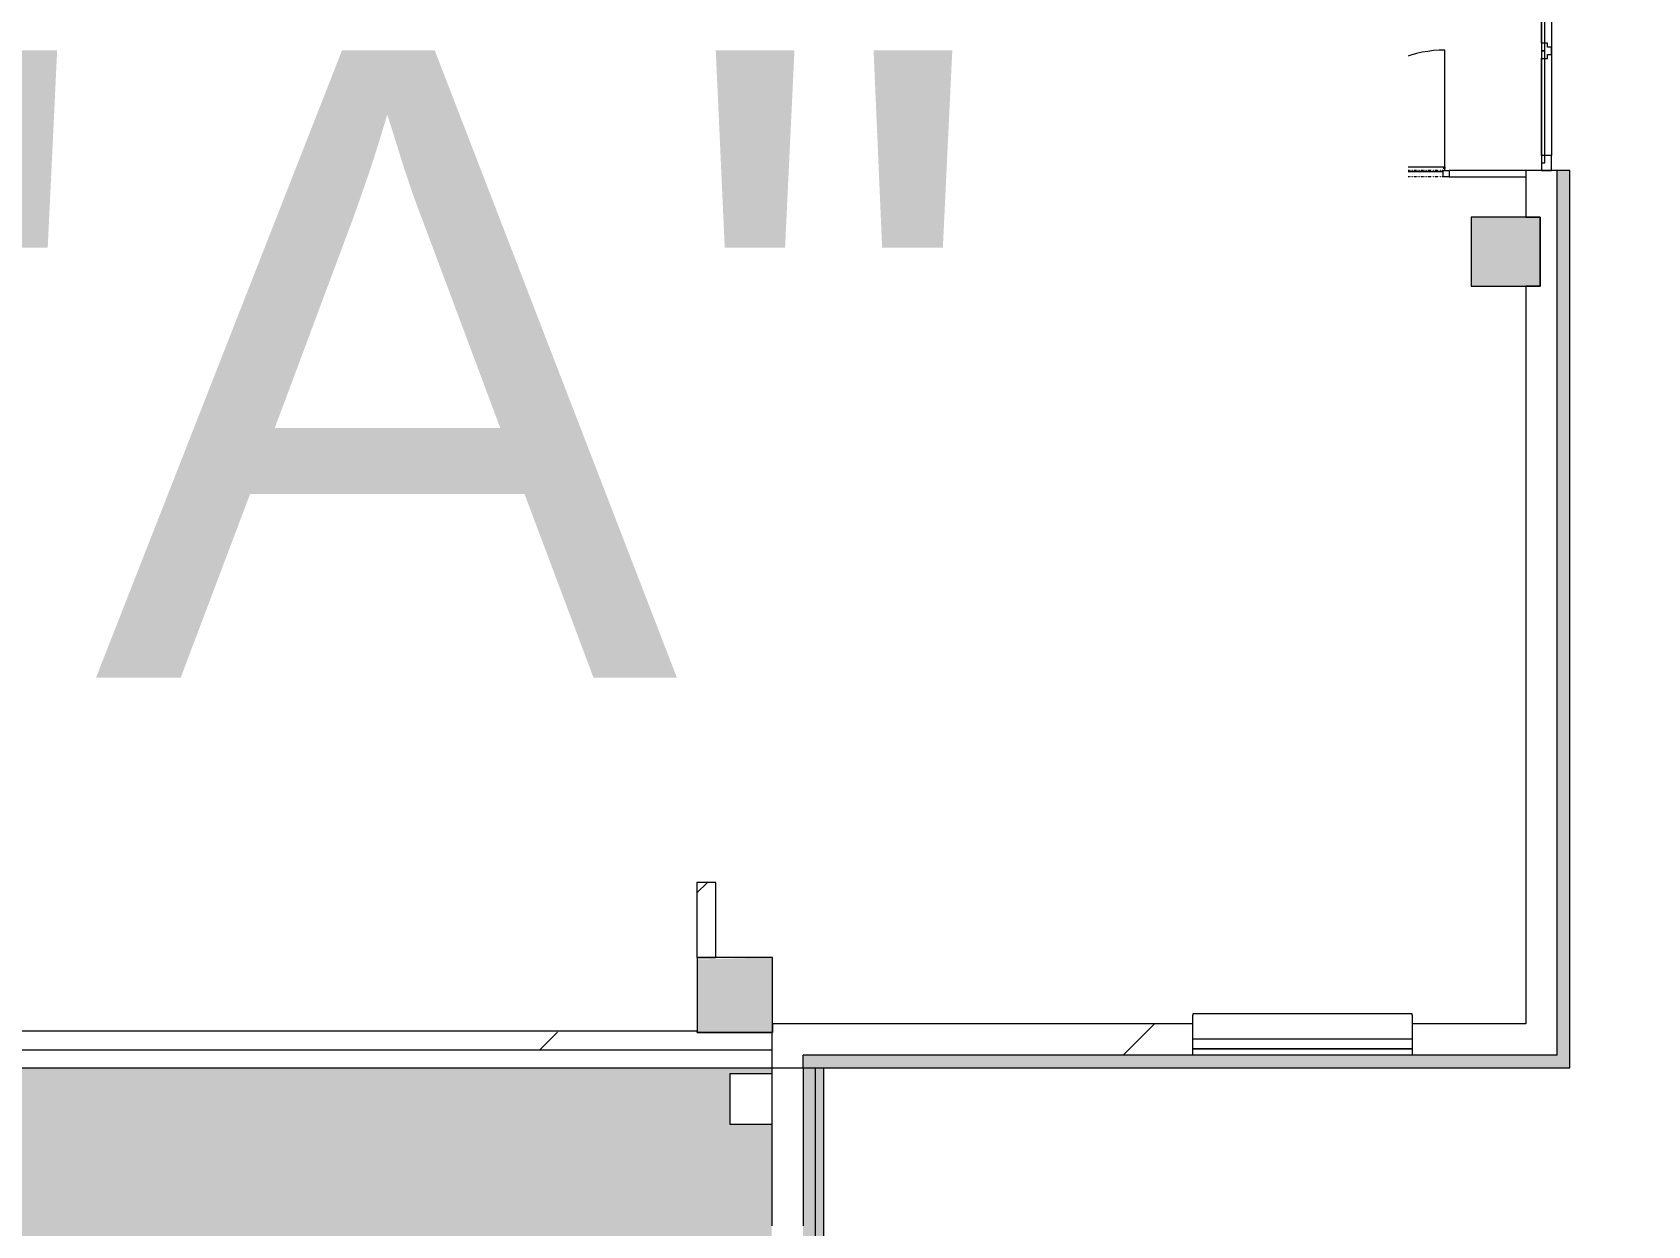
# Model space of a CAD drawing. Header units: millimetres. Extents: x 46521 to 257780, y -45352 to 20466.
# Drawn here: x 145422 to 158302, y -5496 to 4021 of the extents above; entities that cross this region are included whole.
import ezdxf

# ---------------------------------------------------------------- set-up
doc = ezdxf.new("R2010")
doc.units = ezdxf.units.MM
doc.linetypes.add('Čerchovaná se dvěma tečkami', pattern=[2.59, 1, -0.53, 0, -0.53, 0, -0.53])
for name, color, linetype, lineweight in [('A-DETL-GENF', 92, 'Continuous', 13), ('A-DETL-THIN', 151, 'Continuous', 13), ('A-DOOR', 31, 'Continuous', 13), ('A-DOOR-FRAM', 31, 'Continuous', 25), ('A-GENM', 13, 'Continuous', 13), ('A-GLAZ', 151, 'Continuous', 13), ('A-GLAZ-CURT', 52, 'Continuous', 13), ('A-GLAZ-CWMG', 51, 'Continuous', 13), ('A-WALL', 113, 'Continuous', 13), ('A-WALL-PATT', 111, 'Continuous', 35), ('G-ANNO-TEXT', 231, 'Continuous', 9), ('S-COLS', 52, 'Continuous', 13)]:
    doc.layers.add(name, color=color, linetype=linetype, lineweight=lineweight)
doc.styles.add('Arial_3', font='arial.ttf', dxfattribs={"height": 5000})
pattern_1 = [(45, (128107, 0), (-7184.2, 7184.2), []), (45, (130981, -3e-12), (-7184, 7184), []), (45, (136728, -7e-12), (-4310.5, 10058), [4064, -2032, 67, -1965])]
pattern_2 = [(45, (128107, 0), (-4242.6, 4242.6), [])]

# ---------------------------------------------------------------- blocks, each defined once
blk = doc.blocks.new('OKNO_2k_ - OKNO_2k_1750 x 1750-1963735-Mapka _ závislý 8')
at = {"layer": 'A-GLAZ', "lineweight": 9}
for p, q in [((-875, 5), (875, 5)), ((-875, -75), (-875, 5)), ((875, 5), (875, -75)), ((-875, -75), (875, -75)), ((-875, -126), (-875, -75)), ((875, -75), (-875, -75)), ((875, -126), (-875, -126)), ((875, -75), (875, -126))]:
    blk.add_line(p, q, dxfattribs=at)
blk = doc.blocks.new('ST_panel_sklo - ST_panel_sklo-2042904-Mapka _ závislý 8')
at = {"layer": 'A-GLAZ-CURT', "lineweight": 9}
for p, q in [((447, 0), (-447, 0)), ((-447, 0), (-447, -28)), ((447, -28), (447, 0)), ((-447, -28), (447, -28))]:
    blk.add_line(p, q, dxfattribs=at)
blk = doc.blocks.new('ST_panel_sklo - ST_panel_sklo-1403568-Mapka _ závislý 8')
at = {"layer": 'A-GLAZ-CURT', "lineweight": 9}
for p, q in [((500, 0), (-500, 0)), ((-500, 0), (-500, -28)), ((500, -28), (500, 0)), ((-500, -28), (500, -28))]:
    blk.add_line(p, q, dxfattribs=at)
blk = doc.blocks.new('Betonový čtvercový sloup - 400 x 400-1924024-Mapka _ závislý 8')
at = {"layer": 'S-COLS', "lineweight": 9}
h = blk.add_hatch(dxfattribs=at)
h.set_pattern_fill('FP_172', color=256, style=0, pattern_type=2)
h.set_pattern_definition([(45, (-22985, -2326), (-7184, 7184), []), (45, (-20112, -2326), (-7184, 7184), []), (45, (-14364, -2326), (-4310.5, 10058), [4064, -2032, 67, -1965])])
h.paths.add_polyline_path([(-200, -200), (200, -200), (200, 200), (-200, 200)])
for p, q in [((200, 200), (-200, 200)), ((-200, 200), (-200, -200)), ((200, -200), (200, 200)), ((-200, -200), (200, -200))]:
    blk.add_line(p, q, dxfattribs=at)
blk = doc.blocks.new('Rectangular Mullion - Rectangular Mullion-Loc wall 49 Bottom 120mm 02-2042903-Mapka _ závislý 8')
at = {"layer": 'A-GLAZ-CWMG', "lineweight": 9}
for p, q in [((29427, 3873), (29427, 3039)), ((29347, 3813), (29347, 3039))]:
    blk.add_line(p, q, dxfattribs=at)
blk = doc.blocks.new('Rectangular Mullion - Rectangular Mullion-Loc wall 49 Bottom 120mm 02-1403882-Mapka _ závislý 8')
at = {"layer": 'A-GLAZ-CWMG', "lineweight": 9}
for p, q in [((29347, 5813), (29347, 4933)), ((29427, 5873), (29427, 4873))]:
    blk.add_line(p, q, dxfattribs=at)
blk = doc.blocks.new('Rectangular Mullion - Rectangular Mullion-Loc wall 49 Bottom 120mm 02-2036990-Mapka _ závislý 8')
at = {"layer": 'A-GLAZ-CWMG', "lineweight": 9}
for p, q in [((0, 79), (-120, 79)), ((-120, 79), (-120, -1)), ((0, -1), (0, 79)), ((-120, -1), (0, -1))]:
    blk.add_line(p, q, dxfattribs=at)
blk = doc.blocks.new('Rectangular Mullion - Rectangular Mullion-Loc wall 49 Bottom 120mm-V169-Mapka _ závislý 8')
at = {"layer": 'A-GLAZ-CWMG', "lineweight": 9}
for p, q in [((-60, -1), (-60, 49)), ((-60, 49), (-30, 49)), ((-30, 49), (-30, 79)), ((-30, 79), (30, 79)), ((30, 79), (30, 49)), ((30, 49), (60, 49)), ((60, 49), (60, -1)), ((60, -1), (-60, -1))]:
    blk.add_line(p, q, dxfattribs=at)
blk = doc.blocks.new('parapet s nosem_vnitní - parapet s nosem_vnitní-1550233-Mapka _ závislý 8')
at = {"layer": 'A-GENM', "lineweight": 9}
for p, q in [((875, 200), (-875, 200)), ((-875, 200), (-875, 190)), ((875, 200), (-875, 200)), ((-875, 0), (-875, 190)), ((875, 190), (875, 200)), ((875, 190), (875, 0))]:
    blk.add_line(p, q, dxfattribs=at)
blk = doc.blocks.new('DVERE_1k_oblozka - DD03_01_800x1970_koupelna-2042788-Mapka _ závislý 8')
at = {"layer": 'A-DOOR', "lineweight": 9}
for p, q in [((0, -78), (0, 922)), ((-415, 22), (-415, 882)), ((-400, 22), (-450, 22)), ((-450, 22), (-450, -28)), ((415, 52), (-415, 52)), ((-415, 52), (-415, 37)), ((-415, 37), (-400, 37)), ((-400, -28), (-400, 22)), ((-400, 12), (400, 12)), ((305, 52), (-305, 52)), ((400, 37), (415, 37)), ((450, 22), (400, 22)), ((400, 22), (400, -28)), ((415, 37), (415, 52)), ((415, 52), (415, 22)), ((450, -28), (450, 22)), ((-450, -28), (-400, -28)), ((400, -28), (450, -28))]:
    blk.add_line(p, q, dxfattribs=at)
at = {"layer": 'A-DOOR', "linetype": 'Čerchovaná se dvěma tečkami', "lineweight": 9}
for p, q in [((-400, 22), (400, 22)), ((-400, -28), (400, -28))]:
    blk.add_line(p, q, dxfattribs=at)
at = {"layer": 'A-DOOR', "lineweight": 9}
blk.add_arc((-415, 52), 830, 360, 90, dxfattribs=at)
at = {"layer": 'A-DOOR-FRAM', "lineweight": 9}
for p, q in [((-400, 22), (-450, 22)), ((-400, -28), (-400, 22)), ((400, 22), (400, -28)), ((400, 22), (450, 22)), ((-450, -28), (-400, -28)), ((450, -28), (400, -28))]:
    blk.add_line(p, q, dxfattribs=at)
blk = doc.blocks.new('DVERE_1k_oblozka - DD03_01_900x1970-2043994-Mapka _ závislý 8')
at = {"layer": 'A-DOOR', "lineweight": 9}
for p, q in [((-500, 28), (-450, 28)), ((-500, -22), (-500, 28)), ((-450, 28), (-450, -22)), ((0, 78), (0, -1022)), ((450, 28), (500, 28)), ((450, -22), (450, 28)), ((500, 28), (500, -22)), ((-450, -22), (-500, -22)), ((-465, -22), (-465, -982)), ((-465, -37), (-450, -37)), ((-465, -52), (-465, -37)), ((465, -52), (-465, -52)), ((-450, -12), (450, -12)), ((355, -52), (-355, -52)), ((500, -22), (450, -22)), ((450, -37), (465, -37)), ((465, -52), (465, -22)), ((465, -37), (465, -52))]:
    blk.add_line(p, q, dxfattribs=at)
at = {"layer": 'A-DOOR', "linetype": 'Čerchovaná se dvěma tečkami', "lineweight": 9}
for p, q in [((-450, 28), (450, 28)), ((-450, -22), (450, -22))]:
    blk.add_line(p, q, dxfattribs=at)
at = {"layer": 'A-DOOR', "lineweight": 9}
blk.add_arc((-465, -52), 930, 270, 0, dxfattribs=at)
at = {"layer": 'A-DOOR-FRAM', "lineweight": 9}
for p, q in [((-500, 28), (-450, 28)), ((-450, 28), (-450, -22)), ((450, -22), (450, 28)), ((500, 28), (450, 28)), ((-450, -22), (-500, -22)), ((450, -22), (500, -22))]:
    blk.add_line(p, q, dxfattribs=at)

msp = doc.modelspace()

# ---------------------------------------------------------------- hatches: boundary and pattern name
at = {"layer": 'A-DETL-GENF', "lineweight": 9}
h = msp.add_hatch(color=1, dxfattribs=at)
h.paths.add_polyline_path([(126821.7, -28962.3), (126821.7, -27933.8), (126651.7, -27933.8), (126651.7, -28962.3)])
h.paths.add_polyline_path([(139476.7, -28962.3), (144866.4, -28962.3), (144866.4, -27933.8), (139476.7, -27933.8), (139476.7, -28352.9)])
h.paths.add_polyline_path([(127071.7, -28962.3), (139176.7, -28962.3), (139176.7, -27933.8), (132916.7, -27933.8), (132916.7, -27115.5), (133056.7, -27115.5), (133056.7, -26157.5), (126901.7, -26157.5), (126901.7, -27300), (127356.7, -27300), (127356.7, -27933.8), (127071.7, -27933.8), (127071.7, -28937.8)])
h.paths.add_polyline_path([(173149.2, -17205.8), (173149.2, -17200.8), (172849.2, -17205.8)])
h.paths.add_polyline_path([(170141.2, -17205.8), (169331.6, -17205.8), (169331.6, -17625.8), (168931.6, -17625.8), (168931.6, -17205.8), (167186.6, -17205.8), (167186.6, -16585.8), (167586.6, -16585.8), (167586.6, -16955.8), (170219.2, -16955.8), (170219.2, -16555.8), (170619.2, -16555.8), (170619.2, -16955.8), (170461.2, -17200.8), (170141.2, -17200.8)])
h.paths.add_polyline_path([(170461.2, -17205.8), (170461.2, -17520.8), (170141.2, -17520.8), (170141.2, -17205.8), (170219.2, -17205.8)])
h.paths.add_polyline_path([(155740.7, -28812.5), (156955.8, -28812.5), (156955.8, -28417.5), (157355.8, -28417.5), (157355.8, -28812.5), (162950.4, -28812.5), (162950.4, -28514.7), (163050.4, -28514.7), (163050.4, -27156.7), (169370.7, -27156.7), (169370.7, -22765.8), (168955.7, -22765.8), (168955.7, -22732.3), (168866, -22732.3), (168866, -22382.3), (169370.7, -22365.8), (169370.7, -19232.3), (169620.7, -19232.3), (169620.7, -19829.6), (171710.7, -19829.6), (171710.7, -19579.6), (171760.7, -19579.6), (171760.7, -19829.6), (172560.7, -19829.6), (172560.7, -19579.6), (172610.7, -19579.6), (172610.7, -19829.6), (176844.2, -19829.6), (176844.2, -17205.8), (175896.7, -17205.8), (175896.7, -17500.8), (175596.7, -17500.8), (175596.7, -17205.8), (173149.2, -17205.8), (173149.2, -17500.8), (172849.2, -17500.8), (172849.2, -17205.8), (170464.3, -17200.8), (170619.2, -16955.8), (176194.2, -16955.8), (176194.2, -16583.6), (176594.2, -16583.6), (176594.2, -10920.5), (176194.2, -10920.5), (176194.2, -10523.2), (170607.2, -10563.9), (170607.2, -10951), (170189.8, -10951.7), (170187.2, -10563.9), (170036.4, -10561), (170035.2, -10384.9), (168935.2, -10392.4), (168935.2, -10572.4), (166866.4, -10577.1), (166865.3, -10406.4), (166815.2, -10392.4), (166814.8, -10372.1), (165165, -10372.1), (165164.8, -10417.9), (165115.3, -10418.2), (165116.5, -10598.2), (161594.2, -10622.1), (161594.2, -11022.1), (161194.2, -11022.1), (161194.2, -16631.1), (161614.2, -16631.1), (161614.2, -17172.1), (161194.2, -17172.1), (161194.2, -17584.7), (157386, -17584.7), (157386, -17934.7), (156886, -17934.7), (156886, -17584.7), (151717.4, -17584.7), (151717.4, -18004.7), (151317.4, -18004.7), (151317.4, -16843.3), (150917.4, -16829.6), (150917.4, -16443.3), (151317.4, -16443.3), (151317.4, -12505.8), (151632.7, -12489.6), (151667.4, -12480.8), (151667.4, -17334.7), (151732.4, -17334.7), (151732.4, -4240.9), (151667.4, -4240.9), (151667.4, -11625.8), (151567.4, -11605.8), (151317.4, -11605.8), (151317.4, -10845.8), (150982.4, -10845.8), (150982.4, -10445.8), (151317.4, -10445.8), (151317.4, -4686.1), (150982.4, -4686.1), (150982.4, -4286.1), (151317.4, -4286.1), (151317.4, -4240.9), (144909.8, -4240.9), (144909.8, -4286.1), (145234.8, -4286.1), (145234.8, -4686.1), (144909.8, -4686.1), (144909.8, -10445.8), (145234.8, -10445.8), (145234.8, -10845.8), (144909.8, -10845.8), (144909.8, -16143.3), (145334.5, -16143.3), (145334.5, -16843.3), (144934.5, -16843.3), (144934.5, -16443.3), (139339.2, -16443.3), (139339.2, -16843.3), (138939.2, -16843.3), (138939.2, -16443.3), (133364.2, -16443.3), (133364.2, -16143.3), (134199.9, -16140.2), (134199.9, -15478.3), (134539.9, -15478.3), (134539.9, -9908.2), (134129.9, -9908.2), (134129.9, -9358.2), (134539.9, -9358.2), (134539.9, -6966.2), (134109.9, -6966.2), (134109.9, -6451.2), (134539.9, -6451.2), (134539.9, -886.8), (134007.1, -886.8), (134007.1, -431.8), (128554.9, -431.8), (128554.9, -871.8), (128119.9, -890.9), (128119.9, -6443.2), (128539.9, -6443.2), (128539.9, -6963.2), (128119.9, -6963.2), (128119.9, -9340.2), (128554.9, -9340.2), (128554.9, -9908.2), (128119.9, -9908.2), (128119.9, -14351.8), (127764.9, -14357.8), (127764.9, -15446.9), (127788.9, -15451.8), (127789.9, -15451.8), (128574.9, -15451.8), (128574.9, -16130), (130868, -16130), (130868, -15402.4), (131323, -15402.4), (131323, -16140), (131413, -16143.3), (131413, -16430), (127316.7, -16430), (127316.7, -16830), (126901.7, -16830), (126901.7, -21265), (127316.7, -21265), (127316.7, -21665), (126901.7, -21665), (126921.3, -25857.5), (133356.7, -25857.5), (133356.7, -27683.8), (138956.7, -27683.8), (138956.7, -27206.6), (139356.7, -27206.6), (139356.7, -27683.8), (144953.5, -27683.8), (144953.5, -27206.6), (145353.5, -27206.6), (145353.5, -24339.4), (145603.5, -24339.4), (145603.5, -25069.4), (146143.5, -25069.4), (146143.5, -25319.4), (147043.5, -25319.4), (147043.5, -25069.4), (149233.5, -25069.4), (149233.5, -25319.4), (150118.5, -25319.4), (150133.5, -25069.4), (150709.6, -25069.4), (150709.6, -22482.5), (151059.6, -22482.5), (151059.6, -22392.5), (151459.6, -22392.5), (151459.6, -22812.5), (151059.6, -22812.5), (151059.6, -28412.5), (151404.6, -28412.5), (151404.6, -28812.5), (154713.7, -28812.5)])
h.paths.add_polyline_path([(159850.4, -24342.5), (159850.4, -24292.5), (159950.4, -24292.5), (159950.4, -24342.5)])
h.paths.add_polyline_path([(139356.7, -24274.3), (139256.7, -24274.3), (139256.7, -24224.3), (139356.7, -24224.3)])
h.paths.add_polyline_path([(159850.4, -23492.5), (159850.4, -23442.5), (159950.4, -23442.5), (159950.4, -23492.5)])
h.paths.add_polyline_path([(139356.7, -23424.3), (139256.7, -23424.3), (139256.7, -23374.3), (139356.7, -23374.3)])
h.paths.add_polyline_path([(152503.5, -22812.5), (152453.5, -22812.5), (152453.5, -22712.5), (152503.5, -22712.5)])
h.paths.add_polyline_path([(151632.7, -22812.5), (151603.5, -22812.5), (151603.5, -22712.5), (151653.5, -22712.5), (151653.5, -22812.5)])
h.paths.add_polyline_path([(155223.5, -22812.5), (155223.5, -22712.5), (155273.5, -22712.5), (155273.5, -22812.5)])
h.paths.add_polyline_path([(156123.5, -22812.5), (156073.5, -22812.5), (156073.5, -22712.5), (156123.5, -22712.5)])
h.paths.add_polyline_path([(157650.4, -22812.5), (157650.4, -22712.5), (157700.4, -22712.5), (157700.4, -22812.5)])
h.paths.add_polyline_path([(160070.4, -22812.5), (160020.4, -22812.5), (160020.4, -22712.5), (160070.4, -22712.5)])
h.paths.add_polyline_path([(160870.4, -22812.5), (160870.4, -22712.5), (160920.4, -22712.5), (160920.4, -22812.5)])
h.paths.add_polyline_path([(158500.4, -22812.5), (158500.4, -22712.5), (158550.4, -22712.5), (158550.4, -22812.5)])
h.paths.add_polyline_path([(145416.4, -22802.5), (145016.4, -22802.5), (145016.4, -22382.5), (145416.4, -22382.5)])
h.paths.add_polyline_path([(163295.4, -22732.3), (162795.4, -22732.3), (162795.4, -22382.3), (163295.4, -22382.3), (163295.4, -22532.3)])
h.paths.add_polyline_path([(161897.9, -22719.8), (161897.9, -22544.8), (162122.9, -22544.8), (162122.9, -22719.8)])
h.paths.add_polyline_path([(157386, -22712.5), (156886, -22712.5), (156886, -22362.5), (157386, -22362.5)])
h.paths.add_polyline_path([(163579.7, -22532.3), (163529.7, -22532.3), (163529.7, -22382.3), (163579.7, -22382.3)])
h.paths.add_polyline_path([(164429.7, -22532.3), (164379.7, -22532.3), (164379.7, -22382.3), (164429.7, -22382.3)])
h.paths.add_polyline_path([(130106.1, -22425), (130006.1, -22425), (130006.1, -22375), (130106.1, -22375)])
h.paths.add_polyline_path([(133256.7, -21665), (132916.7, -21665), (132916.7, -21265), (133356.7, -21265), (133356.7, -21665)])
h.paths.add_polyline_path([(134777.9, -21599.6), (134727.9, -21599.6), (134727.9, -21499.6), (134777.9, -21499.6), (134777.9, -21540.3)])
h.paths.add_polyline_path([(138657.9, -21599.6), (138657.9, -21499.6), (138707.9, -21499.6), (138707.9, -21599.6)])
h.paths.add_polyline_path([(137807.9, -21599.6), (137807.9, -21499.6), (137857.9, -21499.6), (137857.9, -21599.6)])
h.paths.add_polyline_path([(135577.9, -21599.6), (135577.9, -21499.6), (135627.9, -21499.6), (135627.9, -21599.6)])
h.paths.add_polyline_path([(130106.1, -21575), (130006.1, -21575), (130006.1, -21525), (130106.1, -21540.3)])
h.paths.add_polyline_path([(139256.7, -21562), (138974.9, -21540.3), (138974.9, -21212), (139474.9, -21212), (139470.6, -21562), (139356.7, -21562)])
h.paths.add_polyline_path([(131706.7, -21415), (131706.7, -21265), (131756.7, -21265), (131756.7, -21415)])
h.paths.add_polyline_path([(132556.7, -21415), (132556.7, -21265), (132606.7, -21265), (132606.7, -21415)])
h.paths.add_polyline_path([(150379.6, -21322.5), (150329.6, -21322.5), (150329.6, -21222.5), (150379.6, -21222.5)])
h.paths.add_polyline_path([(150979.6, -21322.5), (150979.6, -21222.5), (151029.6, -21222.5), (151029.6, -21322.5)])
h.paths.add_polyline_path([(131413, -20900), (131263, -20900), (131263, -20850), (131413, -20850)])
h.paths.add_polyline_path([(160061.7, -20879.4), (160062.2, -20729.2), (160112.2, -20729.2), (160111.7, -20879.4), (160061.7, -20879.2)])
h.paths.add_polyline_path([(159111.7, -20875.6), (159112.3, -20725.4), (159162.3, -20725.4), (159161.7, -20875.6), (159111.7, -20875.4)])
h.paths.add_polyline_path([(156220.8, -20863.9), (156170.8, -20863.7), (156171.4, -20713.7), (156221.4, -20713.9), (156220.8, -20863.7)])
h.paths.add_polyline_path([(155270.8, -20860.1), (155220.8, -20859.9), (155221.4, -20709.9), (155271.4, -20710.1), (155270.8, -20859.9)])
h.paths.add_polyline_path([(154053.2, -20705.3), (153753.2, -20704.1), (153753.2, -19936.3), (154053.2, -19936.3), (154053.2, -20036.3)])
h.paths.add_polyline_path([(152890.5, -20237.4), (152840.5, -20235.7), (152844, -20135.8), (152894, -20137.5), (152890.6, -20235.7)])
h.paths.add_polyline_path([(152041, -20207.8), (151991.1, -20206), (151994.6, -20106.1), (152044.5, -20107.8), (152041.1, -20206)])
h.paths.add_polyline_path([(131413, -20050), (131263, -20050), (131263, -20000), (131413, -20000)])
h.paths.add_polyline_path([(135877.1, -19675.3), (135876.5, -19525.3), (135926.5, -19525.3), (135927.1, -19675.1)])
h.paths.add_polyline_path([(136727.1, -19672.1), (136726.5, -19522.1), (136776.5, -19522.1), (136777.1, -19671.9)])
h.paths.add_polyline_path([(140092.9, -19659.3), (140092.9, -19509.3), (140142.3, -19509.2), (140142.3, -19659.2)])
h.paths.add_polyline_path([(140942.9, -19656.1), (140942.9, -19506.1), (140992.3, -19505.9), (140992.3, -19655.9)])
h.paths.add_polyline_path([(141942.4, -19543.3), (141642.4, -19543.3), (141642.4, -19143.3), (141942.4, -19143.3), (141942.4, -19503.5)])
h.paths.add_polyline_path([(148938.5, -19336.3), (148838.5, -19336.3), (148838.5, -19286.3), (148938.5, -19286.3)])
h.paths.add_polyline_path([(169060.7, -19232.3), (169010.7, -19232.3), (169010.7, -19132.3), (169060.7, -19132.3)])
h.paths.add_polyline_path([(168160.7, -19232.3), (168160.7, -19132.3), (168210.7, -19132.3), (168210.7, -19232.3)])
h.paths.add_polyline_path([(146014.3, -19013.3), (145964.3, -19013.3), (145964.3, -18913.3), (146014.3, -18913.3)])
h.paths.add_polyline_path([(145164.3, -19013.3), (145114.3, -19013.3), (145114.3, -18913.3), (145164.3, -18913.3)])
h.paths.add_polyline_path([(143392.4, -19013.3), (143392.4, -18913.3), (143442.4, -18913.3), (143442.4, -19013.3), (143416.5, -19013.3)])
h.paths.add_polyline_path([(144142.4, -19013.3), (144142.4, -18913.3), (144192.4, -18913.3), (144192.4, -19013.3)])
h.paths.add_polyline_path([(151133.2, -18846.3), (151133.2, -18746.3), (151183.2, -18746.3), (151183.2, -18846.3)])
h.paths.add_polyline_path([(150483.2, -18846.3), (150483.2, -18746.3), (150533.2, -18746.3), (150533.2, -18846.3)])
h.paths.add_polyline_path([(148838.5, -18686.3), (148838.5, -18636.3), (148938.5, -18636.3), (148938.5, -18686.3)])
h.paths.add_polyline_path([(149578.6, -18186.3), (149307.4, -18186.3), (149307.4, -16779.6), (149607.4, -16779.6), (149607.4, -18186.3)])
h.paths.add_polyline_path([(163322.3, -17972.1), (162912.3, -17972.1), (162912.3, -17272.1), (163322.3, -17272.1), (163322.3, -17584.7)])
h.paths.add_polyline_path([(162022.3, -17272.1), (161972.3, -17272.1), (161972.3, -17172.1), (162022.3, -17172.1)])
h.paths.add_polyline_path([(162822.3, -17272.1), (162822.3, -17172.1), (162872.3, -17172.1), (162872.3, -17272.1)])
h.paths.add_polyline_path([(175896.7, -17205.8), (175896.7, -17200.8), (175596.7, -17205.8)])
h.paths.add_polyline_path([(133264.2, -16843.3), (132929.2, -16843.3), (132929.2, -16143.3), (133279.2, -16143.3), (133279.2, -16843.3)])
h.paths.add_polyline_path([(147736.5, -15761.9), (147636.5, -15761.9), (147636.5, -15711.9), (147736.5, -15711.9)])
h.paths.add_polyline_path([(149964, -15761.9), (149964, -15711.9), (150064, -15711.9), (150064, -15761.9)])
h.paths.add_polyline_path([(131322.9, -15384.9), (131323, -15334.9), (131422.9, -15334.9), (131422.9, -15384.9), (131323, -15384.9)])
h.paths.add_polyline_path([(149964, -15111.9), (149964, -15061.9), (150064, -15061.9), (150064, -15111.9)])
h.paths.add_polyline_path([(147636.5, -15111.9), (147636.5, -15061.9), (147736.5, -15061.9), (147736.5, -15111.9)])
h.paths.add_polyline_path([(147636.5, -14851.9), (147636.5, -14801.9), (147736.5, -14801.9), (147736.5, -14851.9)])
h.paths.add_polyline_path([(149964, -14750.1), (149964, -14700.1), (150064, -14700.1), (150064, -14750.1)])
h.paths.add_polyline_path([(131422.9, -14534.9), (131322.9, -14534.9), (131322.9, -14484.9), (131422.9, -14484.9)])
h.paths.add_polyline_path([(147736.5, -14201.9), (147636.5, -14201.9), (147636.5, -14151.9), (147736.5, -14151.9)])
h.paths.add_polyline_path([(149964, -14100.1), (149964, -14050.1), (150064, -14050.1), (150064, -14100.1)])
h.paths.add_polyline_path([(167036.6, -13752.1), (167036.6, -13702.1), (167186.6, -13702.1), (167186.6, -13752.1)])
h.paths.add_polyline_path([(167186.6, -12902.1), (167036.6, -12902.1), (167036.6, -12852.1), (167186.6, -12852.1)])
h.paths.add_polyline_path([(167306.6, -12689.7), (167306.6, -12589.7), (167356.2, -12589.4), (167356.2, -12689.4)])
h.paths.add_polyline_path([(167956.6, -12686.6), (167956.1, -12586.6), (168006.1, -12586.6), (168006.6, -12686.3)])
h.paths.add_polyline_path([(170520.9, -12047.2), (170520.5, -11997.2), (170620.5, -11997.2), (170607.2, -12046.4)])
h.paths.add_polyline_path([(148934.1, -11479.2), (148934.1, -11379.2), (148984.1, -11379.2), (148984.1, -11479.2)])
h.paths.add_polyline_path([(148134.1, -11479.2), (148084.1, -11479.2), (148084.1, -11379.2), (148134.1, -11379.2)])
h.paths.add_polyline_path([(170513.1, -11197.2), (170520.5, -11147.2), (170612.6, -11147.2), (170607.2, -11196.4), (170520.5, -11197.2)])
h.paths.add_polyline_path([(132719.9, -11177.1), (132719.9, -11127.1), (132819.7, -11126.7), (132817.1, -11176.7)])
h.paths.add_polyline_path([(167586.6, -10977.1), (167186.6, -10977.1), (167186.6, -10577.1), (167586.6, -10584.2)])
h.paths.add_polyline_path([(132717.1, -10327.1), (132717.1, -10277.1), (132816.9, -10276.7), (132816.9, -10326.7)])
h.paths.add_polyline_path([(132702.9, -6045), (132702.9, -5995), (132802.7, -5994.7), (132802.7, -6044.7)])
h.paths.add_polyline_path([(132700.1, -5195), (132700.1, -5145), (132799.9, -5144.7), (132799.9, -5194.7)])
h.paths.add_polyline_path([(133849.9, -3625), (133849.9, -3525), (133899.9, -3525), (133899.9, -3625)])
h.paths.add_polyline_path([(133049.9, -3625), (132999.9, -3625), (132999.9, -3525), (133049.9, -3525)])
at = {"layer": 'A-WALL-PATT', "lineweight": 9}
h = msp.add_hatch(dxfattribs=at)
h.set_pattern_fill('FP_112', color=256, angle=45, style=0, pattern_type=2)
h.set_pattern_definition([(45, (128107, 0), (-7184.2, 7184.2), []), (45, (130981, -3e-12), (-7184.2, 7184.2), []), (45, (136728, -8e-12), (-4310.5, 10058), [4064, -2032, 67, -1965])])
h.paths.add_polyline_path([(156720.5, 2869.2), (157330.5, 2869.2), (157330.5, 2919.2), (156720.5, 2919.2)])
h.paths.add_polyline_path([(147469.9, 2869.2), (147469.9, 2919.2), (144835.7, 2919.2), (144835.7, 2869.2), (146907.7, 2869.2)])
h.paths.add_polyline_path([(150399.9, 2869.2), (151572, 2869.2), (151572, 2919.2), (150399.9, 2919.2)])
h.paths.add_polyline_path([(153632, 2869.2), (153632, 2919.2), (152572, 2919.2), (152572, 2869.2), (153137, 2869.2)])
h.paths.add_polyline_path([(148369.9, 2869.2), (149499.9, 2869.2), (149499.9, 2919.2), (148369.9, 2919.2)])
h.paths.add_polyline_path([(155720.5, 2869.2), (155720.5, 2919.2), (154632, 2919.2), (154632, 2869.2), (155217, 2869.2)])
h = msp.add_hatch(dxfattribs=at)
h.set_pattern_fill('FP_111', color=256, angle=45, style=0, pattern_type=2)
h.set_pattern_definition(pattern_1)
h.paths.add_polyline_path([(146907.7, -1142.8), (146907.7, 2869.2), (146857.7, 2869.2), (146857.7, -1142.8)])
h = msp.add_hatch(dxfattribs=at)
h.set_pattern_fill('FP_111', color=256, angle=45, style=0, pattern_type=2)
h.set_pattern_definition(pattern_1)
h.paths.add_polyline_path([(148989.9, -1142.8), (148989.9, 2869.2), (148939.9, 2869.2), (148939.9, -1142.8)])
h = msp.add_hatch(dxfattribs=at)
h.set_pattern_fill('FP_111', color=256, angle=45, style=0, pattern_type=2)
h.set_pattern_definition(pattern_1)
h.paths.add_polyline_path([(151067.7, -1142.8), (151067.7, 2125.9), (151017.7, 2125.9), (151017.7, -1142.8)])
h.paths.add_polyline_path([(151067.7, 2525.9), (151067.7, 2869.2), (151017.7, 2869.2), (151017.7, 2525.9)])
h = msp.add_hatch(dxfattribs=at)
h.set_pattern_fill('FP_145', color=256, angle=45, style=0, pattern_type=2)
h.set_pattern_definition(pattern_1)
h.paths.add_polyline_path([(153137, -1158.3), (153137, 2869.2), (153087, 2869.2), (153087, -1158.3)])
h = msp.add_hatch(dxfattribs=at)
h.set_pattern_fill('FP_145', color=256, angle=45, style=0, pattern_type=2)
h.set_pattern_definition(pattern_1)
h.paths.add_polyline_path([(155217, -1158.3), (155217, 2869.2), (155167, 2869.2), (155167, -1158.3)])
h = msp.add_hatch(dxfattribs=at)
h.set_pattern_fill('FP_125', color=256, angle=45, style=0, pattern_type=2)
h.set_pattern_definition([(135, (157580.5, 5211), (-5747.4, -5747.4), []), (90, (154888.3, 14368.7), (-5747.4, 5747.4), [1016, -10478.7]), (135, (154888, 15385), (-5747.4, -5747.4), [1016, -7112]), (180, (154170, 16103), (-5747.4, -5747.4), [1016, -10478.7]), (225, (153154, 16103), (5747.4, -5747.4), [1016, -7112]), (90, (152435.5, 14368.7), (-5747.4, 5747.4), [1016, -10478.7]), (135, (153154, 13650), (-5747.4, -5747.4), [1016, -7112]), (180, (154170, 13650.3), (-5747.4, -5747.4), [1016, -10478.7]), (225, (154888, 14369), (5747.4, -5747.4), [1016, -7112]), (135, (151507, 17032), (-5747.4, -5747.4), [2032, -6096])])
h.paths.add_polyline_path([(157580.5, -3886.1), (157580.5, 2919.2), (157330.5, 2919.2), (157330.5, 2545.3), (157445.5, 2545.3), (157445.5, 1995.3), (157330.5, 1995.3), (157330.5, -3886.1), (157445.5, -3886.1)])
for points in [[(157580.5, -4136.1), (157680.5, -4136.1), (157680.5, 2919.2), (157580.5, 2919.2), (157580.5, -3886.1)], [(151567.4, -4236.1), (157680.5, -4236.1), (157680.5, -4136.1), (151567.4, -4136.1)]]:
    msp.add_hatch(color=256, dxfattribs=at).paths.add_polyline_path(points)
h = msp.add_hatch(dxfattribs=at)
h.set_pattern_fill('FP_106', color=256, style=0, pattern_type=2)
h.set_pattern_definition(pattern_2)
h.paths.add_polyline_path([(150722.7, -3356.1), (150871.2, -3356.1), (150871.2, -2758.3), (150721.2, -2758.3)])
h = msp.add_hatch(dxfattribs=at)
h.set_pattern_fill('FP_106', color=256, style=0, pattern_type=2)
h.set_pattern_definition(pattern_2)
h.paths.add_polyline_path([(151317.4, -4093.4), (151317.4, -3956.1), (144909.8, -3943.4), (144909.8, -4093.4), (149578.6, -4093.4)])
h = msp.add_hatch(dxfattribs=at)
h.set_pattern_fill('FP_114', color=256, angle=45, style=0, pattern_type=2)
h.set_pattern_definition([(135, (151567, -7862), (-5747.4, -5747.4), []), (90, (148875, 1296), (-5747.4, 5747.4), [1016, -10478.7]), (135, (148875, 2312), (-5747.4, -5747.4), [1016, -7112]), (180, (148157, 3030.6), (-5747.4, -5747.4), [1016, -10478.7]), (225, (147141, 3031), (5747.4, -5747.4), [1016, -7112]), (90, (146422.4, 1296), (-5747.4, 5747.4), [1016, -10478.7]), (135, (147141, 578), (-5747.4, -5747.4), [1016, -7112]), (180, (148157, 578), (-5747.4, -5747.4), [1016, -10478.7]), (225, (148875, 1296), (5747.4, -5747.4), [1016, -7112]), (135, (145493.6, 3959.5), (-5747.4, -5747.4), [2032, -6096])])
h.paths.add_polyline_path([(151317.4, -17584.7), (151567.4, -17584.7), (151567.4, -16045.1), (151317.4, -16045.1), (151317.4, -17334.7)])
h.paths.add_polyline_path([(151437.4, -15145.1), (151567.4, -15145.1), (151567.4, -14895.1), (151317.4, -14910.1), (151331.9, -15145.1), (151341.6, -15145.1)])
h.paths.add_polyline_path([(151412.5, -13995.1), (151567.4, -13995.1), (151567.4, -13710.1), (151317.4, -13710.1), (151317.4, -13995.1)])
h.paths.add_polyline_path([(151513.6, -12810.1), (151567.4, -12810.1), (151567.4, -12505.8), (151317.4, -12505.8), (151317.4, -12810.1), (151507.2, -12810.1)])
h.paths.add_polyline_path([(151567.4, -11605.8), (151567.4, -10295.8), (151317.4, -10295.8), (151317.4, -11605.8), (151487.4, -11605.8)])
h.paths.add_polyline_path([(151437.4, -8195.8), (151567.4, -8195.8), (151567.4, -7595.8), (151317.4, -7595.8), (151317.4, -8195.8), (151408, -8195.8)])
h.paths.add_polyline_path([(151317.4, -5495.8), (151567.4, -5495.8), (151567.4, -3886.1), (151322.7, -3886.1), (151317.4, -4686.1)])
h = msp.add_hatch(dxfattribs=at)
h.set_pattern_fill('FP_121', color=256, angle=45, style=0, pattern_type=2)
h.set_pattern_definition([(45, (154119, -4136), (-5747, 5747), []), (360, (163277, -1444), (5747.4, 5747.4), [1016, -10478.7]), (45, (164293, -1444), (-5747.4, 5747.4), [1016, -7112]), (90, (165011, -725.6), (-5747.4, 5747.4), [1016, -10478.7]), (135, (165011, 290.4), (-5747.4, -5747.4), [1016, -7112]), (360, (163277, 1009), (5747.4, 5747.4), [1016, -10478.7]), (45, (162558, 290.4), (-5747.4, 5747.4), [1016, -7112]), (90, (162558.4, -725.6), (-5747.4, 5747.4), [1016, -10478.7]), (135, (163277, -1444), (-5747.4, -5747.4), [1016, -7112]), (45, (165940, 1938), (-5747.4, 5747.4), [2032, -6096])])
h.paths.add_polyline_path([(151567.4, -4136.1), (154675.5, -4136.1), (154675.5, -3886.1), (151567.4, -3886.1)])
h.paths.add_polyline_path([(157330.5, -4136.1), (157580.5, -4136.1), (157580.5, -3886.1), (156425.5, -3886.1), (156425.5, -4136.1)])
h = msp.add_hatch(color=41, dxfattribs=at)
h.paths.add_polyline_path([(151667.4, -17334.7), (151667.4, -12480.8), (151567.4, -12505.8), (151568.4, -17334.7), (151632.7, -17334.7)])
h.paths.add_polyline_path([(151667.4, -11625.8), (151667.4, -4236.1), (151567.4, -4236.1), (151568.4, -11605.8), (151632.7, -11618.8)])
h = msp.add_hatch(dxfattribs=at)
h.set_pattern_fill('FP_111', color=256, angle=45, style=0, pattern_type=2)
h.set_pattern_definition(pattern_1)
h.paths.add_polyline_path([(150982.4, -4686.1), (151317.4, -4686.1), (151317.4, -4286.1), (150982.4, -4286.1)])
at = {"layer": 'S-COLS'}
for points in [[(157445.5, 1995.3), (157445.5, 2545.3), (156895.5, 2545.3), (156895.5, 1995.3), (157330.5, 1995.3)], [(151317.4, -3956.1), (151322.7, -3886.1), (151322.7, -3356.1), (150722.7, -3373.4), (150722.7, -3956.1), (150871.2, -3956.1)]]:
    msp.add_hatch(color=256, dxfattribs=at).paths.add_polyline_path(points)

# ---------------------------------------------------------------- linework, layer by layer
at = {"layer": 'A-DETL-THIN', "lineweight": 9}
for p, q in [((151732.4, -4240.9), (144564.8, -4240.9)), ((151732.4, -17334.7), (151732.4, -4240.9))]:
    msp.add_line(p, q, dxfattribs=at)
at = {"layer": 'A-WALL', "lineweight": 9}
for p, q in [((147469.9, 2919.2), (144785.7, 2919.2)), ((144835.7, 2869.2), (146857.7, 2869.2)), ((146857.7, 2869.2), (146857.7, -1142.8)), ((146907.7, 2869.2), (147469.9, 2869.2)), ((146907.7, -1142.8), (146907.7, 2869.2)), ((149499.9, 2919.2), (148369.9, 2919.2)), ((148369.9, 2869.2), (148939.9, 2869.2)), ((148939.9, 2869.2), (148939.9, -1142.8)), ((148989.9, 2869.2), (149499.9, 2869.2)), ((148989.9, -1142.8), (148989.9, 2869.2)), ((151572, 2919.2), (150399.9, 2919.2)), ((150399.9, 2869.2), (151017.7, 2869.2)), ((151017.7, 2869.2), (151017.7, 2525.9)), ((151067.7, 2869.2), (151572, 2869.2)), ((151067.7, 2525.9), (151067.7, 2869.2)), ((153632, 2919.2), (152572, 2919.2)), ((152572, 2869.2), (153087, 2869.2)), ((153087, 2869.2), (153087, -1158.3)), ((153137, -1158.3), (153137, 2869.2)), ((153137, 2869.2), (153632, 2869.2)), ((155720.5, 2919.2), (154632, 2919.2)), ((154632, 2869.2), (155167, 2869.2)), ((155167, 2869.2), (155167, -1158.3)), ((155217, 2869.2), (155720.5, 2869.2)), ((155217, -1158.3), (155217, 2869.2)), ((157680.5, 2919.2), (156720.5, 2919.2)), ((156720.5, 2869.2), (157330.5, 2869.2)), ((157330.5, 2919.2), (157330.5, 2545.3)), ((157580.5, -4136.1), (157580.5, 2919.2)), ((157680.5, -4236.1), (157680.5, 2919.2)), ((157330.5, 2545.3), (157445.5, 2545.3)), ((157445.5, 2545.3), (157445.5, 1995.3)), ((151017.7, 2125.9), (151017.7, -1142.8)), ((151067.7, -1142.8), (151067.7, 2125.9)), ((157330.5, 1995.3), (157330.5, -3886.1)), ((157445.5, 1995.3), (157330.5, 1995.3)), ((146857.7, -1142.8), (146907.7, -1142.8)), ((148939.9, -1142.8), (148989.9, -1142.8)), ((151017.7, -1142.8), (151067.7, -1142.8)), ((153087, -1158.3), (153137, -1158.3)), ((155167, -1158.3), (155217, -1158.3)), ((150721.2, -2758.3), (150721.2, -3356.1)), ((150871.2, -2758.3), (150721.2, -2758.3)), ((150871.2, -3356.1), (150871.2, -2758.3)), ((150721.2, -3356.1), (150871.2, -3356.1)), ((150722.7, -3943.4), (144819.8, -3943.4)), ((150722.7, -3956.1), (150722.7, -3943.4)), ((151322.7, -3956.1), (150722.7, -3956.1)), ((151317.4, -3956.1), (151317.4, -5495.8)), ((151322.7, -3886.1), (151322.7, -3956.1)), ((154675.5, -3886.1), (151322.7, -3886.1)), ((157330.5, -3886.1), (156425.5, -3886.1)), ((144909.8, -4093.4), (151317.4, -4093.4)), ((151567.4, -4236.1), (151567.4, -4136.1)), ((154675.5, -4136.1), (151567.4, -4136.1)), ((151667.4, -4236.1), (157680.5, -4236.1)), ((157580.5, -4136.1), (156425.5, -4136.1)), ((151317.4, -4286.1), (150982.4, -4286.1)), ((150982.4, -4286.1), (150982.4, -4686.1)), ((150982.4, -4686.1), (151317.4, -4686.1))]:
    msp.add_line(p, q, dxfattribs=at)
at = {"layer": 'A-WALL', "color": 2, "lineweight": 9}
for p, q in [((151567.4, -4236.1), (151567.4, -5495.8)), ((151667.4, -17334.7), (151667.4, -4236.1))]:
    msp.add_line(p, q, dxfattribs=at)
at = {"layer": 'S-COLS', "lineweight": 9}
for p, q in [((157330.5, 2545.3), (156895.5, 2545.3)), ((156895.5, 2545.3), (156895.5, 1995.3)), ((157445.5, 2545.3), (157330.5, 2545.3)), ((157445.5, 1995.3), (157445.5, 2545.3)), ((156895.5, 1995.3), (157330.5, 1995.3)), ((157330.5, 1995.3), (157445.5, 1995.3)), ((150871.2, -3356.1), (150722.7, -3356.1)), ((150722.7, -3356.1), (150722.7, -3943.4)), ((151322.7, -3356.1), (150871.2, -3356.1)), ((151322.7, -3886.1), (151322.7, -3356.1)), ((150722.7, -3943.4), (150722.7, -3956.1)), ((150722.7, -3956.1), (151317.4, -3956.1)), ((151317.4, -3956.1), (151322.7, -3956.1)), ((151322.7, -3956.1), (151322.7, -3886.1))]:
    msp.add_line(p, q, dxfattribs=at)

# ---------------------------------------------------------------- block references
at = {"layer": 'A-DOOR', "lineweight": 9, "rotation": 180}
for p in [(152072, 2897), (154132, 2897), (156220.5, 2897)]:
    msp.add_blockref('DVERE_1k_oblozka - DD03_01_900x1970-2043994-Mapka _ závislý 8', p, dxfattribs=at)
at = {"layer": 'A-DOOR', "lineweight": 9}
for p in [(147919.9, 2897), (149949.9, 2897)]:
    msp.add_blockref('DVERE_1k_oblozka - DD03_01_800x1970_koupelna-2042788-Mapka _ závislý 8', p, dxfattribs=at)
at = {"layer": 'A-GENM', "lineweight": 9}
msp.add_blockref('parapet s nosem_vnitní - parapet s nosem_vnitní-1550233-Mapka _ závislý 8', (155550.5, -4006.1), dxfattribs=at)
at = {"layer": 'A-GLAZ', "lineweight": 9}
msp.add_blockref('OKNO_2k_ - OKNO_2k_1750 x 1750-1963735-Mapka _ závislý 8', (155550.5, -4011.1), dxfattribs=at)
at = {"layer": 'A-GLAZ-CURT', "lineweight": 9}
for name, p, rotation in [('ST_panel_sklo - ST_panel_sklo-1403568-Mapka _ závislý 8', (157455.5, 4372.8), 90.0000000000001), ('ST_panel_sklo - ST_panel_sklo-2042904-Mapka _ závislý 8', (157455.5, 3426), 90.00000000000014)]:
    msp.add_blockref(name, p, dxfattribs=dict(at, rotation=rotation))
at = {"layer": 'A-GLAZ-CWMG', "lineweight": 9}
for name, p in [('Rectangular Mullion - Rectangular Mullion-Loc wall 49 Bottom 120mm 02-1403882-Mapka _ závislý 8', (128107.1, -1000)), ('Rectangular Mullion - Rectangular Mullion-Loc wall 49 Bottom 120mm 02-2042903-Mapka _ závislý 8', (128107.1, 0))]:
    msp.add_blockref(name, p, dxfattribs=at)
at = {"layer": 'A-GLAZ-CWMG', "lineweight": 9, "extrusion": (0, 0, -1), "rotation": 89.99999999999991}
msp.add_blockref('Rectangular Mullion - Rectangular Mullion-Loc wall 49 Bottom 120mm-V169-Mapka _ závislý 8', (-157455.5, 3872.8), dxfattribs=at)
at = {"layer": 'A-GLAZ-CWMG', "lineweight": 9, "rotation": 270.0000000000001}
msp.add_blockref('Rectangular Mullion - Rectangular Mullion-Loc wall 49 Bottom 120mm 02-2036990-Mapka _ závislý 8', (157455.5, 2919.2), dxfattribs=at)
at = {"layer": 'S-COLS', "lineweight": 9}
msp.add_blockref('Betonový čtvercový sloup - 400 x 400-1924024-Mapka _ závislý 8', (151092.4, 2325.9), dxfattribs=at)

# ---------------------------------------------------------------- next in the draw order: texts
at = {"layer": 'G-ANNO-TEXT', "color": 7, "insert": (143437.1, 3875.6), "char_height": 5000, "width": 11704.638, "attachment_point": 1, "style": 'Arial_3', "bg_fill": 3, "box_fill_scale": 1.25, "bg_fill_color": 256, "bg_fill_true_color": 13158600, "bg_fill_transparency": 0}
msp.add_mtext('"A"', dxfattribs=at)

doc.saveas('drawing.dxf')
